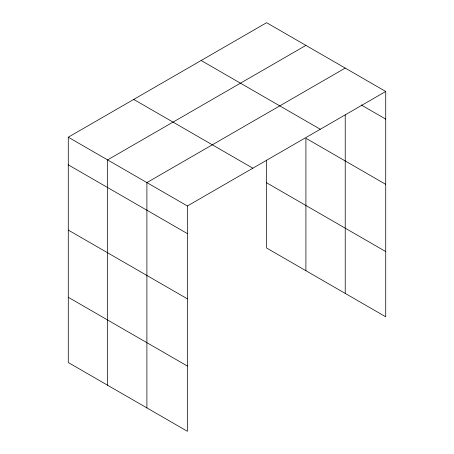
<?xml version="1.0" encoding="UTF-8"?>
<svg xmlns="http://www.w3.org/2000/svg" width="454" height="454" viewBox="0 0 454 454"><rect width="100%" height="100%" fill="white"/><g stroke="black" fill="none" stroke-linecap="round" stroke-linejoin="round"><path stroke-width="0.68" d="M68.276 137.204L187.4 205.98L187.4 431.3L68.276 362.525L68.276 137.204L266.6 22.7L385.724 91.475L385.724 316.796L266.6 248.02L266.6 160.143M305.911 45.394L107.587 159.899L107.587 385.219M345.222 68.094L146.897 182.593L146.897 407.913M187.4 205.98L385.724 91.475M361.18 104.936L385.724 119.113M201.15 60.484L320.28 129.265M385.724 184.347L305.911 138.266L305.911 270.715M133.72 99.415L252.85 168.196M266.6 182.786L385.724 251.561M68.276 164.836L187.4 233.611M68.276 230.07L187.4 298.851M68.276 297.285L187.4 366.06M345.222 114.873L345.222 293.415"/></g></svg>
